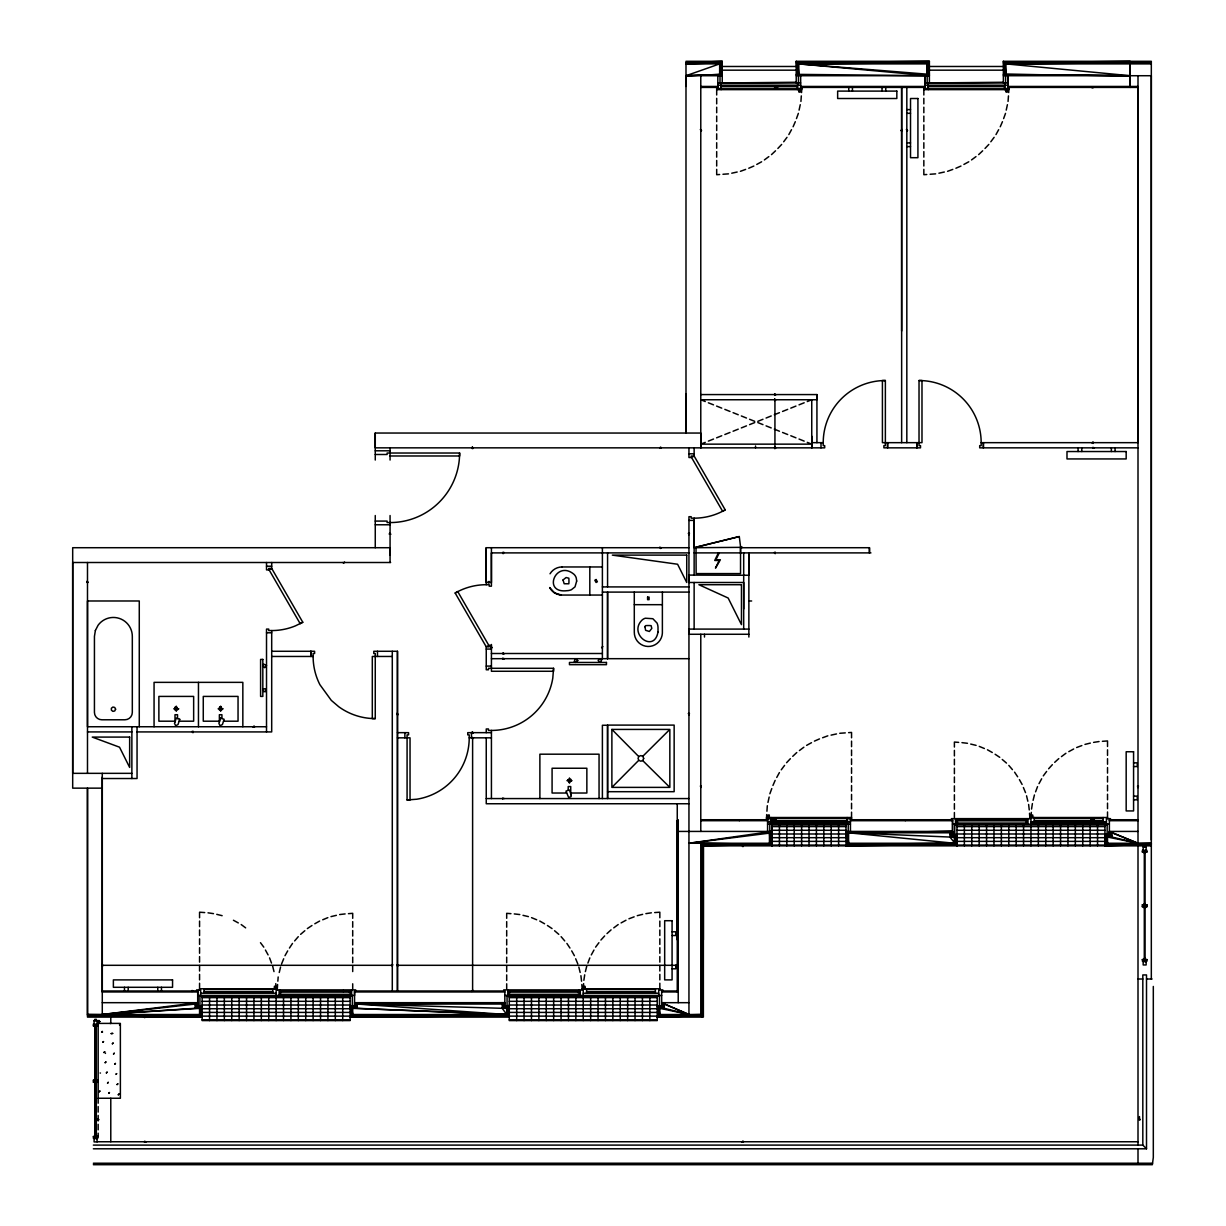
<?xml version="1.0" encoding="UTF-8"?>
<svg xmlns="http://www.w3.org/2000/svg" width="1226" height="1226" viewBox="0 0 1226 1226"><rect width="100%" height="100%" fill="white"/><g stroke="black" fill="none" stroke-linecap="round" stroke-linejoin="round"><path stroke-width="1.5" d="M195.133 1004.048L197.723 1004.048L197.723 1002.684L195.133 1004.048L195.133 1008.308L200.681 1007.19L199.562 1008.308L102.279 1014.515L195.133 1004.048L196.237 1007.19L200.681 1007.19L200.681 1015.634L87.49 1015.634L202.152 1017.105L200.681 1015.634L87.49 1014.515L87.49 788.149L87.49 1017.105L202.152 1017.105L200.681 1007.19L202.152 1005.718L197.723 1005.718L195.133 1008.308L102.279 1014.515L102.279 773.345M102.279 991.696L102.279 777.054M202.152 1005.718L196.237 1007.19L196.237 1004.048L197.723 1005.718L197.723 990.991L102.279 990.991M357.149 1008.308L356.03 1004.048L356.03 1007.19L352.705 1008.308L357.149 1008.308L354.559 1005.718L350.115 1005.718L352.705 1008.308L352.705 1014.515L350.115 1017.105L509.28 1017.105L506.69 1014.515L357.149 1008.308L357.149 1004.048L502.246 1008.308L504.836 1005.718L504.836 990.991L354.559 990.991L354.559 995.435L197.723 995.435M700.782 75.721L700.782 447.842L700.782 433.054L375.263 433.039L375.263 447.842L824.7 447.842L824.7 445.62L823.228 445.62L823.228 442.663A62.128 62.128 0 0 1 885.371 380.535L882.413 380.52L882.413 442.663L921.983 442.663L921.983 380.52L919.025 380.52L919.025 445.62L920.511 445.62L920.511 447.842L883.885 447.842L883.885 445.62L885.371 445.62L885.371 380.52M390.067 555.117L390.067 547.715L72.686 547.715L72.686 788.149L102.279 788.149M397.469 651.282L397.469 990.991L397.469 651.282L373.792 651.282L373.792 653.504L375.263 653.504L375.263 718.605L372.306 718.605L372.306 656.462L392.289 656.462M688.951 547.715L486.247 547.715L486.247 582.488L491.427 582.488L491.411 553.202M677.258 939.836L677.258 820.7L678.223 819.734L678.223 1002.684M685.993 393.684L685.993 433.039L685.993 61.3L722.237 61.3L722.237 82.326M685.993 86.448L685.993 75.721L719.647 63.89L722.237 61.3L685.993 62.787L685.993 63.89L719.647 63.89L720.765 74.357L720.765 62.787L685.993 62.787M748.871 575.27L688.951 575.086L688.951 582.488L743.692 582.488L743.692 608.985M703.372 939.836L703.372 845.848L703.372 1017.105L657.243 1017.105L659.833 1014.515L659.833 1008.308L657.243 1005.718L661.672 1005.718L664.262 1008.308L688.951 1014.515L688.951 516.698L691.173 516.698L691.173 518.169L694.131 518.169A62.174 62.174 0 0 0 725.194 509.847L694.131 456.026L694.131 447.842M740.535 552.895L740.535 547.715L869.464 547.715L869.464 552.895L869.464 547.715M748.871 575.086L748.871 552.895L748.871 637.045M807.275 401.546L811.75 399.753L811.75 447.842L811.75 436.195M700.782 394.573L816.93 394.573L816.93 399.753L700.782 399.753L705.272 401.546M901.646 331.035L901.646 87.414L901.646 442.663M929.385 82.326L929.385 75.721L924.94 75.721L924.94 86.448L800.655 86.448M850.446 819.734L952.541 819.734L952.541 834.462L949.951 837.052L848.591 832.791L848.591 843.258L846.001 845.848L846.001 822.171L772.028 822.171L772.028 845.848L769.438 843.258L769.438 832.791L772.028 831.427L678.223 831.427M956.985 824.899L956.97 845.848L949.951 837.052L949.951 832.791L952.541 831.427L952.541 834.462L956.985 834.462L956.97 845.848L955.498 835.933L956.97 834.462L951.054 835.933L949.951 832.791M1138.004 75.721L1138.004 843.258L1111.967 837.052L1109.377 834.462L1104.932 834.462L1104.932 845.848L1151.321 844.377L1151.321 843.258L1107.522 843.258L1104.932 845.848L1104.932 824.899M1151.321 844.377L1106.419 844.377L1106.419 835.933L1109.377 834.462L1109.377 831.427L1138.004 831.427M1109.377 819.734L1109.377 820.7L1138.004 820.7L1138.004 819.734L1109.377 819.734L1109.377 834.462L1104.932 834.462L1106.419 844.377L1151.321 843.258M1130.111 86.448L1130.111 62.787L1005.948 63.89L1003.358 61.3L1003.358 82.97M1151.321 839.933L1151.321 61.3L1003.358 61.3L1004.845 74.357L1004.845 62.787L1130.111 61.3L1130.111 87.414L1007.803 87.414M583.254 988.769L583.622 983.635M766.48 819.734L766.694 814.57M766.924 811.244L767.323 805.712M1008.063 101.436L1008.462 95.904M1008.707 92.578L1008.906 87.414M1030.959 817.512L1031.327 812.378M583.867 980.31L584.695 974.839M801.559 92.578L801.773 87.414M800.93 101.436L801.314 95.904M1031.556 809.053L1032.399 803.582M277.245 989.888L277.582 984.509M277.842 981.198L278.179 976.969M491.427 645.366L489.205 645.366L489.205 646.838L486.247 646.838L488.806 645.366L457.727 591.545L455.168 593.032L486.247 646.838L486.247 669.779L488.454 669.779L488.454 668.293L553.57 668.293L552.803 678.024A62.128 62.128 0 0 1 491.427 730.435L488.454 730.435L488.454 728.964L486.247 728.964L486.247 732.658M739.37 820.7L739.477 819.734M769.867 793.774L771.782 788.579M798.371 113.374L796.471 118.585M585.4 971.59L586.733 966.211M799.076 110.125L800.256 104.7M767.982 802.448L769.162 797.038M1006.224 110.125L1007.404 104.7M1033.104 800.333L1034.438 794.954M1005.519 113.374L1003.619 118.585M279.252 972.463L280.555 967.069M488.346 581.461L488.837 582.963L489.312 581.461M795.306 121.696L793.099 126.768M587.898 963.084L589.829 957.889M1002.454 121.696L1000.247 126.768M772.947 785.452L775.154 780.38M1035.587 791.827L1037.533 786.632M281.582 963.912L283.696 958.778M284.984 955.713L287.696 950.886M718.405 552.895L714.712 560.481L719.218 560.481L715.478 568.128L720.398 559.746L715.892 559.746L719.233 552.895M1039.004 783.644L1041.656 778.786M788.839 134.569L791.506 129.695M995.987 134.569L998.654 129.695M591.3 954.916L593.966 950.043M776.748 777.453L779.399 772.579M289.443 948.05L292.493 943.438M1093.04 443.46L1093.04 441.866L1092.105 443.153M146.017 1017.105L144.499 1017.595L144.499 1016.615M503.104 552.098L503.104 553.677L504.039 552.405M988.815 144.438L985.014 148.453M600.909 940.035L604.648 935.944M783.675 141.772L787 137.327M990.807 141.772L994.133 137.327M595.591 947.146L598.916 942.702M781.253 769.821L784.579 765.376M786.571 762.71L790.372 758.695M1043.295 775.874L1046.621 771.445M1048.613 768.779L1052.352 764.687M781.667 144.438L777.866 148.453M100.455 1073.057L100.134 1072.995M294.654 940.909L298.27 936.679M98.187 1081.439L98.187 1081.654M613.199 786.05L638.761 760.289M775.522 150.813L771.491 154.614M982.67 150.813L978.639 154.614M606.993 933.599L611.084 929.86M792.732 756.335L796.762 752.534M1054.697 762.327L1058.789 758.603M509.28 1017.105L507.794 1007.19L503.365 1007.19L503.365 1004.048L504.836 1005.718L509.28 1005.718L506.69 1008.308L506.69 1014.515L351.601 1015.634L350.115 1005.718M642.761 756.319L668.507 730.742M300.615 934.335L304.83 930.733M307.358 928.572L311.971 925.507M105.313 1053.41L105.528 1053.134M799.429 750.542L803.858 747.216M1061.455 756.611L1065.9 753.285M764.38 159.932L768.825 156.606M971.528 159.932L975.973 156.606M613.751 927.867L618.195 924.542M700.782 131.059L701.578 130.477L700.291 129.542M906.826 131.059L907.608 130.477L906.336 129.542M700.782 787.644L701.272 786.142L700.291 786.142M314.806 923.776L319.634 921.048M266.517 562.504L266.517 569.906L268.739 569.906L268.739 568.435L271.697 568.435L302.776 622.241L300.201 623.727L269.138 569.906L271.697 568.435L271.697 562.504M725.194 509.847L722.635 511.319L691.556 457.513L694.131 456.026L691.173 456.026L691.173 457.513L688.951 457.513L688.951 447.842M756.749 164.437L761.622 161.786M753.837 166.046L748.749 168.238M963.897 164.437L968.77 161.786M960.969 166.046L955.897 168.238M806.616 745.362L811.489 742.711M814.416 741.117L819.489 738.91M621.092 922.917L625.965 920.251M1068.796 751.645L1073.654 748.994M502.246 1004.048L504.836 1002.684L504.836 1004.048L354.559 1004.048L356.03 1007.19L351.601 1007.19L351.601 1015.634L507.794 1015.634L507.794 1007.19L502.246 1008.308L502.246 1004.048L503.365 1007.19L509.28 1005.718M302.776 622.241L295.481 625.842A62.097 62.097 0 0 1 271.697 630.562L268.739 630.578L268.739 629.091L266.517 629.091L266.517 731.922M322.714 919.776L327.832 917.646M705.272 442.356L700.782 444.149L811.75 444.149L807.275 442.356M708.352 441.115L713.517 439.046M716.597 437.82L721.746 435.751M724.842 434.525L729.991 432.456M733.087 431.23L738.236 429.161M741.332 427.92L746.481 425.866M749.576 424.625L754.726 422.572M757.821 421.33L762.97 419.277M766.066 418.035L771.215 415.966M774.296 414.74L779.46 412.672M782.54 411.446L787.69 409.377M790.785 408.135L795.935 406.082M799.03 404.841L804.179 402.787M745.638 169.403L740.427 171.318M952.786 169.403L947.575 171.318M822.615 737.745L827.811 735.83M1076.643 747.523L1081.838 745.577M628.938 918.78L634.149 916.849M1084.964 744.412L1090.343 743.094M637.259 915.684L642.639 914.351M1107.522 837.052L1138.004 843.258L1109.377 831.427L1111.967 832.791L1111.967 837.052L1107.522 837.052L1107.522 843.258L1106.419 835.933L1107.522 837.052L1110.863 835.933L1110.863 832.791L1109.377 832.791L1110.863 835.933L1106.419 835.933L1104.932 834.462M659.833 1008.308L663.159 1007.19L663.159 1004.048L664.262 1008.308L659.833 1008.308L688.951 1014.515L661.672 1002.684L688.951 1002.684M694.299 547.715L742.374 547.348L740.535 547.715L740.535 573.599L696.138 573.599L696.016 547.194L739.293 536.559L694.131 547.715L694.131 518.169M330.989 916.619L336.384 915.332M339.633 914.55L345.119 913.922M1093.592 742.389L1099.063 741.546M731.753 173.203L737.178 172.023M938.901 173.203L944.327 172.023M831.075 735.125L836.5 733.945M645.887 913.646L651.358 912.818M769.438 843.258L688.951 843.258L772.028 831.427M688.951 843.258L772.028 832.791M102.279 1014.515L197.723 1002.684L102.279 1002.684M397.469 732.658L408.565 732.658L408.565 734.88L407.078 734.88L407.078 799.98L416.809 799.214A62.112 62.112 0 0 0 469.221 737.837L469.221 734.88L467.75 734.88L467.75 732.658L491.427 732.658M348.445 913.661L352.705 913.324L352.705 918.305M722.957 174.261L728.489 173.862M719.631 174.506L716.689 174.705L716.689 169.341M930.105 174.261L935.637 173.862M926.779 174.506L923.837 174.705L923.837 169.341M839.749 733.286L845.281 732.887M848.607 732.642L851.549 732.443L851.549 737.807M1102.389 741.316L1107.522 740.948L1107.522 746.496M654.684 912.573L659.833 912.205L659.833 917.753M717.808 88.517L717.808 75.721L722.237 75.721L685.993 75.721L722.237 74.357L720.765 62.787L685.993 63.89M685.993 75.721L722.237 74.357M657.243 1017.105L701.9 1015.634L658.714 1015.634L657.243 1005.718M772.028 824.178L772.028 845.848L770.541 832.791L770.541 844.377L701.9 845.848L1151.321 845.848M952.541 831.427L846.001 832.791L846.001 831.427L952.541 831.427L848.591 832.791L954.395 843.258L954.395 837.052L955.498 835.933L951.054 835.933L951.054 832.791L952.541 834.462L952.541 819.734M846.001 845.848L955.498 844.377L955.498 835.933L949.951 837.052L954.395 837.052L955.498 844.377L847.488 844.377L846.001 832.791L952.541 832.791M354.559 1004.048L504.836 1002.684L354.559 1002.684M350.115 1017.105L507.794 1015.634L506.69 1008.308L502.246 1008.308L506.69 1014.515L352.705 1014.515L351.601 1007.19L354.559 1005.718L354.559 990.991M1151.321 62.787L1004.845 62.787L1005.948 74.357L1130.111 75.721L1005.948 63.89L1005.948 74.357L1003.358 74.357L1130.111 75.721M1005.948 63.89L1151.321 63.89M722.237 66.48L796.226 66.48M929.385 66.48L1003.358 66.48M722.237 70.173L796.226 70.173M929.385 70.173L1003.358 70.173M796.226 75.721L929.385 75.721L926.795 74.357L926.795 63.89L929.385 61.3L797.697 62.787L797.697 74.357L796.226 61.3L798.816 63.89L798.816 74.357L796.226 74.357L929.385 75.721L929.385 61.3L796.21 61.3L796.226 82.97M1003.358 75.721L1151.321 75.721L1151.321 979.007M796.226 82.249L722.237 82.97M1003.358 82.249L929.385 82.97M717.808 82.97L800.655 82.97M924.94 82.97L1007.803 82.97M717.808 85.192L800.655 85.192M924.94 85.192L1007.803 85.192M700.782 86.448L717.808 86.448M721.133 86.678L797.329 86.678M928.281 86.678L1004.477 86.678M1138.004 86.448L1007.803 86.448L1007.803 75.721L1007.803 88.517M700.782 87.414L717.808 87.414M774.939 87.414L777.713 87.414M800.655 87.414L924.94 87.414M1130.111 87.414L1138.004 87.414L1138.004 442.663L981.168 442.663A62.128 62.128 0 0 0 919.025 380.535M716.689 88.517L720.765 88.517L720.765 82.97M801.773 88.517L797.697 88.517L797.697 82.97M923.837 88.517L927.898 88.517L927.898 82.97M1008.906 88.517L1004.845 88.517L1004.845 82.97M721.133 88.9L797.329 88.9M928.281 88.9L1004.477 88.9M716.689 89.636L801.773 89.636M923.837 89.636L1008.906 89.636M798.954 91.153L800.134 91.153M1006.102 91.153L1007.282 91.153M906.826 109.604L910.52 109.604M906.826 113.313L910.52 113.313M902.137 129.542L900.849 130.477L901.646 131.059M906.826 142.906L910.52 142.906M906.826 146.599L910.52 146.599M811.75 442.663L823.228 442.663M1138.004 447.842L979.697 447.842L979.697 445.62L981.168 445.62L981.168 442.663M375.263 450.8L390.067 450.8M390.067 455.98L459.612 455.98L459.612 453.022L387.109 453.022L387.109 454.494L375.263 454.494M688.951 453.804L694.131 453.804M688.951 520.391L694.131 520.391L694.131 575.086M375.263 521.081L387.109 521.081L387.109 522.567L390.067 522.567A69.53 69.53 0 0 0 459.612 453.022M375.263 524.774L390.067 524.774M491.427 552.895L688.951 552.895M694.131 552.895L870.935 552.895M390.619 562.504L72.686 562.504L72.686 773.345L131.872 773.345M266.517 566.213L271.697 566.213M562.075 566.964L602.395 566.964M455.168 593.032A62.143 62.143 0 0 1 486.247 584.71L489.205 584.695L489.205 586.181L491.427 586.181L491.427 547.715M602.395 586.917L688.951 586.917M602.395 592.097L688.951 592.097M560.405 595.054L602.395 595.054M748.871 600.985L751.645 600.985M634.286 604.679L662.377 604.679M748.871 629.091L688.951 629.091L688.951 634.271L748.871 634.271M266.517 632.785L271.697 632.785M602.885 646.592L601.598 647.527L602.395 648.11M486.247 649.06L491.427 649.06M271.697 651.282L314.607 651.282L314.607 653.504L313.12 653.504L313.12 656.462A62.204 62.204 0 0 0 319.894 684.675L331.326 700.398L338.744 706.728A62.082 62.082 0 0 0 375.263 718.605M491.427 653.504L602.395 653.504M271.697 656.462L313.12 656.462M491.427 658.684L688.951 658.684M486.247 666.086L491.427 666.086M173.724 708.797L175.579 708.797M176.942 708.797L178.797 708.797M218.121 708.797L219.975 708.797M221.339 708.797L223.178 708.797M174.996 721.195L158.874 721.195L158.874 696.414L193.647 696.414L193.647 721.195L179.134 721.195M219.377 721.195L203.271 721.195L203.271 696.414L238.043 696.414L238.043 721.195L223.53 721.195M266.517 726.742L87.49 726.742L87.49 600.985L139.274 600.985L139.274 726.742M87.49 731.922L131.872 731.922M137.051 731.922L271.697 731.922L271.697 630.578M397.469 737.837L410.036 737.837L410.036 799.98L407.078 799.98M469.221 737.837L491.427 737.837M1133.575 762.848L1137.268 762.848L1137.268 766.541L1133.575 766.541M102.279 778.525L137.051 778.525L137.051 726.742M566.933 780.64L568.787 780.64M570.151 780.64L572.006 780.64M1138.494 786.142L1137.513 786.142L1138.004 787.644M607.56 791.69L674.147 791.69L674.147 725.102L607.56 725.102L607.575 798.57L607.575 725.256L602.395 725.256L602.395 798.57M566.596 793.023L552.083 793.023L552.083 768.242L586.856 768.242L586.856 793.023L570.734 793.023M1133.575 796.134L1137.268 796.134L1137.268 799.827L1133.575 799.827M486.247 798.57L688.951 798.57M688.951 803.75L486.247 803.75L486.247 737.837M768.104 815.995L769.284 815.995M1031.48 815.995L1032.66 815.995M766.48 817.512L851.549 817.512M1029.518 813.252L1029.84 817.512L1107.522 817.512M770.909 818.248L847.12 818.248M1034.284 818.248L1103.093 818.248M766.48 818.631L770.541 818.631L770.541 824.178M851.549 818.631L847.488 818.631L847.488 824.178M772.165 819.734L774.939 819.734M955.498 819.734L1028.001 819.734L1028.001 824.178M1090.742 819.734L1093.515 819.734M770.909 820.47L847.12 820.47M1034.284 820.47L1103.093 820.47M850.446 820.7L952.541 820.7M767.583 821.956L850.446 821.956M1030.959 821.956L1106.419 821.956M1030.959 822.171L1104.932 822.171L1104.932 824.178M772.028 822.891L846.001 822.891M1030.959 822.891L1104.932 822.891M767.583 824.178L850.446 824.178M952.541 824.178L1109.377 824.178M772.028 824.899L846.001 824.899M954.763 824.899L1107.155 824.899M772.028 826.585L846.001 826.585M956.985 826.585L1104.932 826.585M772.028 830.278L846.001 830.278M956.985 830.278L1104.932 830.278M1109.377 832.791L1111.967 832.791L1138.004 843.258M772.028 833.987L846.001 833.987M956.985 833.987L1104.932 833.987M772.028 837.68L846.001 837.68M956.985 837.68L1104.932 837.68M772.028 841.373L846.001 841.373M956.985 841.373L1104.932 841.373M700.782 844.377L770.541 844.377L769.438 832.791M772.028 845.082L846.001 845.082M956.985 845.082L1104.932 845.082M1143.184 846.951L1146.141 846.951M1144.302 853.25L1143.919 852.131C1137.268 851.748 1152.072 851.748 1145.406 852.131L1145.038 853.25M1144.302 903.547L1143.919 904.665C1137.268 905.049 1152.072 905.049 1145.406 904.665L1145.038 903.547M1144.302 907.991L1143.919 906.872C1137.268 906.489 1152.072 906.489 1145.406 906.872L1145.038 907.991M672.078 931.806L675.787 931.806L675.787 935.515L672.078 935.515M1144.302 958.303L1143.919 959.406C1137.268 959.805 1152.072 959.789 1145.406 959.406L1145.038 958.303M1143.184 961.628L1146.141 961.628M677.748 964.632L676.767 964.632L677.258 966.134M102.279 965.306L392.289 965.306M397.469 965.306L677.258 965.306M672.078 968.801L675.787 968.801L675.787 965.107M1138.004 979.007L1142.816 979.007M1146.509 979.007L1152.072 979.007M274.44 987.267L275.62 987.267M583.775 987.267L584.955 987.267M199.562 988.769L277.245 988.769M581.814 984.509L582.151 988.769L659.833 988.769M204.006 989.52L272.8 989.52M586.58 989.52L655.389 989.52M351.601 990.991L279.099 990.991L279.099 995.435M507.794 990.991L580.296 990.991L580.296 995.435M677.258 990.991L661.672 990.991L661.672 1005.718L658.714 1007.19L658.714 1015.634L700.782 1014.515L659.833 1014.515L658.714 1007.19L663.159 1007.19L661.672 1004.048L664.262 1004.048L688.951 1014.515M204.006 991.742L272.8 991.742M586.58 991.742L655.389 991.742M102.279 991.957L197.723 991.957M354.559 991.957L504.836 991.957M661.672 991.957L678.223 991.957L678.223 820.7L677.258 820.7M200.681 993.213L276.141 993.213M583.254 993.213L658.714 993.213M504.836 995.435L661.672 995.435M199.93 996.156L352.337 996.156M507.058 996.156L659.45 996.156M202.152 997.627L350.115 997.627M509.28 997.627L657.243 997.627M202.152 1001.32L350.115 1001.32M509.28 1001.32L657.243 1001.32M202.152 1005.029L350.115 1005.029M509.28 1005.029L657.243 1005.029M195.133 1008.308L199.562 1008.308L200.681 1015.634L199.562 1014.515L199.562 1008.308M202.152 1008.722L350.115 1008.722M509.28 1008.722L657.243 1008.722M202.152 1012.415L350.115 1012.415M509.28 1012.415L657.243 1012.415M87.49 1014.515L199.562 1014.515M202.152 1016.124L350.115 1016.124M509.28 1016.124L657.243 1016.124M202.152 1019.817L350.115 1019.817M509.28 1019.817L657.243 1019.817M94.096 1020.814L97.069 1020.814M97.712 1021.549L100.118 1021.549M98.172 1025.61L93.36 1025.61L93.36 1024.139L97.804 1024.139L97.804 1025.61M93.36 1025.993L94.846 1025.993L94.846 1080.06L93.36 1080.06M98.172 1025.993L96.318 1025.993L96.318 1080.06L98.172 1080.06M98.172 1080.443L93.36 1080.443L93.36 1081.914L98.172 1081.914M93.36 1082.282L94.846 1082.282L94.846 1136.364L93.36 1136.364M98.172 1082.282L96.318 1082.282L96.318 1136.364L98.172 1136.364M98.187 1098.251L120.378 1098.251L120.363 1023.403L98.172 1023.403L98.172 1103.216M94.096 1138.586L97.069 1138.586M97.069 1141.758L1138.004 1141.758M93.36 1145.099L1142.816 1145.099L1146.509 1148.793L93.36 1148.793M93.36 1163.229L1152.563 1163.229M93.36 1164.7L1152.363 1164.7L1153.314 1157.436L1153.314 986.44M929.093 75.721L798.816 63.89L927.898 62.787L929.385 74.357L798.816 63.89L926.795 63.89L927.898 74.357L927.898 62.787L797.697 62.787L798.816 74.357M770.541 844.377L700.782 843.258L700.782 1015.634M352.705 1008.308L506.69 1014.515L357.149 1004.048M204.711 912.573L199.562 912.205L199.562 917.753M208.022 912.818L213.508 913.646M961.966 742.649L967.467 743.293M958.655 742.389L954.395 742.052L954.395 747.048M510.951 913.661L506.69 913.324L506.69 918.305M514.276 913.922L519.763 914.55M110.033 1023.403L110.784 1023.511L110.784 1017.105M102.417 1032.231L101.62 1032.108L102.325 1031.372L102.417 1032.231M216.757 914.351L222.136 915.684M970.701 744.075L976.095 745.362M523.012 915.332L528.406 916.619M708.352 402.787L713.517 404.841M716.597 406.082L721.746 408.135M741.332 415.966L746.481 418.035M757.821 422.572L762.97 424.625M774.296 429.161L779.46 431.23M782.54 432.456L787.69 434.525M790.785 435.751L795.935 437.82M724.842 409.377L729.991 411.446M733.087 412.672L738.236 414.74M749.576 419.277L754.726 421.33M766.066 425.866L771.215 427.92M799.03 439.046L804.179 441.115M979.252 746.389L984.386 748.519M987.451 749.791L992.278 752.503M531.548 917.646L536.682 919.776M539.762 921.048L544.574 923.776M661.672 1002.684L664.262 1004.048L664.262 1008.308M233.43 920.251L238.304 922.917M995.114 754.251L999.726 757.316M547.424 925.507L552.037 928.572M241.2 924.542L245.644 927.867M1002.255 759.476L1006.485 763.078M554.566 930.733L558.78 934.335M642.685 760.549L668.507 786.05M613.199 730.742L638.731 756.549M1014.592 772.181L1017.657 776.778M1008.829 765.422L1012.431 769.637M561.125 936.679L564.726 940.909M566.887 943.438L569.952 948.05M260.479 942.702L263.805 947.146M775.184 552.098L775.184 553.677L774.265 552.405M742.941 845.051L742.941 846.645L742.006 845.358M503.104 654.301L503.104 652.707L504.039 653.994M343.065 562.504L343.632 563.301L344.567 562.014M473.451 990.991L472.868 990.21L471.933 991.482M192.972 731.125L192.972 732.719L192.038 731.432M504.192 798.57L502.691 798.08L502.691 799.061M193.539 990.991L192.038 990.501L192.038 991.482M549.677 587.622L554.535 592.878L561.355 595.054A14.053 14.053 0 0 1 549.646 587.591M1019.404 779.629L1022.116 784.441M571.699 950.886L574.412 955.713M265.429 950.043L268.096 954.916M1023.388 787.521L1025.518 792.64M575.684 958.778L577.814 963.912M269.567 957.889L271.498 963.084M272.662 966.211L273.996 971.59M905.003 819.734L905.278 820.7M1110.863 832.791L1111.967 837.052M1028.614 804.44L1029.258 809.942M1026.545 795.797L1027.832 801.206M580.909 975.697L581.553 981.198M578.841 967.069L580.143 972.463M739.293 536.559L740.627 547.348M275.773 983.635L276.141 988.769M1130.111 62.787L1130.111 63.89M1146.892 851.763L1146.892 850.292L1142.448 850.292L1142.448 851.763M1146.892 905.033L1146.892 906.52M1146.892 959.774L1146.892 961.261L1142.448 961.261L1142.448 959.774M1146.509 1148.793L1146.509 974.946L1142.816 974.946L1142.816 1145.099M1146.141 850.292L1146.141 846.584L1143.184 846.584L1143.184 850.292M1146.141 961.261L1146.141 964.954L1143.184 964.954L1143.184 961.261M1145.038 851.763L1145.038 959.774M1144.302 851.763L1144.302 959.774M1142.448 905.033L1142.448 906.52M1139.49 1116.58L1139.49 1119.353M1138.004 845.848L1138.004 1145.099M1138.004 1148.793L1138.004 1163.229M1115.078 447.842L1115.078 451.536M1111.369 447.842L1111.369 451.536M1110.48 819.734L1110.48 818.631L1106.419 818.631L1106.419 824.178M1107.522 749.822L1107.522 755.369M1107.522 758.695L1107.522 764.258M1107.522 767.583L1107.522 773.131M1107.522 776.456L1107.522 782.004M1107.522 785.33L1107.522 790.877M1107.522 794.218L1107.522 799.766M1107.522 803.091L1107.522 808.639M1107.522 811.964L1107.522 818.631M1107.155 824.178L1107.155 834.462M1103.093 817.512L1103.093 821.956M1097.546 822.171L1097.546 824.178M1097.546 824.899L1097.546 845.848M1090.144 822.171L1090.144 824.178M1090.144 824.899L1090.144 845.848M1082.742 822.171L1082.742 824.178M1082.742 824.899L1082.742 845.848M1081.792 447.842L1081.792 451.536M1078.083 447.842L1078.083 451.536M1075.34 822.171L1075.34 824.178M1075.34 824.899L1075.34 845.848M1067.953 822.171L1067.953 824.178M1067.953 824.899L1067.953 845.848M1060.551 822.171L1060.551 824.178M1060.551 824.899L1060.551 845.848M1053.149 822.171L1053.149 824.178M1053.149 824.899L1053.149 845.848M1045.747 822.171L1045.747 824.178M1045.747 824.899L1045.747 845.848M1038.361 822.171L1038.361 824.178M1038.361 824.899L1038.361 845.848M1034.284 817.512L1034.284 821.956M1032.951 817.512L1031.189 817.512M1032.583 817.512L1032.66 814.999L1031.48 814.999L1031.556 817.512M1030.959 824.178L1030.959 818.631L951.422 818.631L951.422 819.734M1030.959 824.899L1030.959 845.848M1029.84 817.512L1029.84 818.631M1026.898 818.631L1026.898 819.734M1025.779 819.734L1025.779 820.838M1025.779 823.06L1025.779 824.178M1023.557 824.899L1023.557 845.848M1016.17 824.899L1016.17 845.848M1008.768 824.899L1008.768 845.848M1007.588 89.636L1005.81 89.636M1007.205 89.636L1007.282 92.149L1006.102 92.149L1006.178 89.636M1005.581 75.721L1005.581 82.97M1004.477 85.192L1004.477 89.636M1001.366 824.899L1001.366 845.848M993.964 824.899L993.964 845.848M986.562 824.899L986.562 845.848M979.176 824.899L979.176 845.848M971.774 824.899L971.774 845.848M964.372 824.899L964.372 845.848M957.721 819.734L957.721 820.838M957.721 823.06L957.721 824.178M955.498 818.631L955.498 824.178M954.763 824.178L954.763 834.462M954.395 750.373L954.395 755.921M954.395 759.262L954.395 764.809M954.395 768.135L954.395 773.683M954.395 777.008L954.395 782.556M954.395 785.881L954.395 791.444M954.395 794.77L954.395 800.317M954.395 803.643L954.395 809.191M954.395 812.516L954.395 817.512M928.281 85.192L928.281 89.636M927.163 75.721L927.163 82.97M924.94 75.721L924.94 88.517M923.837 87.414L923.837 95M923.837 98.325L923.837 103.873M923.837 107.198L923.837 112.746M923.837 116.087L923.837 121.635M923.837 124.96L923.837 130.508M923.837 133.833L923.837 139.381M923.837 142.722L923.837 148.269M923.837 151.595L923.837 157.143M923.837 160.468L923.837 166.016M906.826 87.414L906.826 442.663M885.739 87.414L885.739 91.107M882.03 87.414L882.03 91.107M852.438 87.414L852.438 91.107M851.549 741.132L851.549 746.68M851.549 750.005L851.549 755.553M851.549 758.894L851.549 764.442M851.549 767.767L851.549 773.315M851.549 776.64L851.549 782.188M851.549 785.514L851.549 791.061M851.549 794.402L851.549 799.95M851.549 803.275L851.549 808.823M851.549 812.148L851.549 819.734M850.446 818.631L850.446 831.427M848.744 87.414L848.744 91.107M848.223 824.178L848.223 831.427M847.12 817.512L847.12 821.956M838.615 822.171L838.615 824.178M838.615 824.899L838.615 845.848M831.213 822.171L831.213 824.178M831.213 824.899L831.213 845.848M823.811 822.171L823.811 824.178M823.811 824.899L823.811 845.848M821.006 442.663L821.006 447.842M816.93 394.573L816.93 442.663M816.409 822.171L816.409 824.178M816.409 824.899L816.409 845.848M809.022 822.171L809.022 824.178M809.022 824.899L809.022 845.848M801.62 822.171L801.62 824.178M801.62 824.899L801.62 845.848M800.655 75.721L800.655 88.517M800.44 89.636L798.662 89.636M800.072 89.636L800.134 92.149L798.954 92.149L799.03 89.636M798.433 75.721L798.433 82.97M797.329 85.192L797.329 89.636M794.218 822.171L794.218 824.178M794.218 824.899L794.218 845.848M786.816 822.171L786.816 824.178M786.816 824.899L786.816 845.848M779.43 822.171L779.43 824.178M779.43 824.899L779.43 845.848M774.939 399.753L774.939 447.842M770.909 817.512L770.909 821.956M769.805 824.178L769.805 831.427M769.591 817.512L767.813 817.512M769.284 816.93L769.284 814.999L768.104 814.999L768.181 817.512M767.583 818.631L767.583 831.427M755.538 445.988L755.538 447.842M743.692 552.895L743.692 629.091M721.133 85.192L721.133 89.636M720.014 75.721L720.014 82.97M719.647 63.89L719.647 74.357M716.689 87.414L716.689 95M716.689 98.325L716.689 103.873M716.689 107.198L716.689 112.746M716.689 116.087L716.689 121.635M716.689 124.96L716.689 130.508M716.689 133.833L716.689 139.381M716.689 142.722L716.689 148.269M716.689 151.595L716.689 157.143M716.689 160.468L716.689 166.016M704.49 634.271L704.49 637.045M701.9 844.377L701.9 1017.105M700.782 634.271L700.782 831.427M694.131 582.488L694.131 629.091M677.258 803.75L677.258 991.957M662.791 990.991L662.791 989.888L658.714 989.888L658.714 995.435M662.377 592.097L662.377 633.137A14.053 14.053 0 0 1 647.926 646.47A14.053 14.053 0 0 1 634.302 632.294L634.286 592.097M659.833 921.078L659.833 926.626M659.833 929.967L659.833 935.515M659.833 938.84L659.833 944.388M659.833 947.713L659.833 953.261M659.833 956.602L659.833 962.134M659.833 965.475L659.833 971.023M659.833 974.348L659.833 979.896M659.833 983.237L659.833 989.888M659.45 995.435L659.45 1005.718M655.389 988.769L655.389 993.213M649.841 996.922L649.841 1020.584M642.439 996.922L642.439 1020.584M635.037 996.922L635.037 1020.584M627.651 996.922L627.651 1020.584M620.249 996.922L620.249 1020.584M612.847 996.922L612.847 1020.584M607.575 552.895L607.575 586.917M605.46 996.922L605.46 1020.584M602.395 547.715L602.395 658.684M599.054 798.57L599.054 754.189L539.884 754.189L539.884 798.57M598.058 996.922L598.058 1020.584M590.656 996.922L590.656 1020.584M589.813 566.964L589.813 595.054M586.58 988.769L586.58 993.213M585.262 988.769L583.484 988.769M584.879 988.769L584.955 986.256L583.775 986.256L583.775 988.187M583.254 995.435L583.254 989.888L503.733 989.888L503.733 990.991M583.254 996.922L583.254 1020.584M582.151 988.769L582.151 989.888M579.193 989.888L579.193 990.991M578.074 990.991L578.074 992.11M578.074 994.332L578.074 995.435M575.852 996.922L575.852 1020.584M570.734 793.758L570.734 786.556L568.205 786.556L568.205 790.372M569.462 777.974L569.462 779.828M569.462 781.299L569.462 783.153M568.466 996.922L568.466 1020.584M561.064 996.922L561.064 1020.584M553.662 996.922L553.662 1020.584M553.57 668.293L553.57 671.266L491.427 671.266L491.427 644.493M546.26 996.922L546.26 1020.584M538.873 996.922L538.873 1020.584M531.471 996.922L531.471 1020.584M524.069 996.922L524.069 1020.584M516.682 996.922L516.682 1020.584M510.016 990.991L510.016 992.11M510.016 994.332L510.016 995.435M507.794 989.888L507.794 995.435M507.058 995.435L507.058 1005.718M506.69 921.645L506.69 927.193M506.69 930.519L506.69 936.066M506.69 939.392L506.69 944.94M506.69 948.265L506.69 953.828M506.69 957.154L506.69 962.701M506.69 966.027L506.69 971.574M506.69 974.9L506.69 980.448M506.69 983.788L506.69 988.769M491.427 730.435L491.427 798.57M486.247 547.715L486.247 584.695M472.608 737.837L472.608 990.991M471.443 732.658L471.443 737.837M404.871 732.658L404.871 737.837M392.289 651.282L392.289 990.991M390.067 447.842L390.067 460.041M390.067 515.533L390.067 562.504M377.485 651.282L377.485 656.462M375.263 433.039L375.263 460.041M375.263 515.533L375.263 547.715M355.663 990.991L355.663 989.888L276.141 989.888L276.141 995.435M352.705 921.645L352.705 927.193M352.705 930.519L352.705 936.066M352.705 939.392L352.705 944.94M352.705 948.265L352.705 953.828M352.705 957.154L352.705 962.701M352.705 966.027L352.705 971.574M352.705 983.788L352.705 988.769M352.337 995.435L352.337 1005.718M351.601 989.888L351.601 995.435M349.379 990.991L349.379 992.11M349.379 994.332L349.379 995.435M342.713 996.922L342.713 1020.584M335.311 996.922L335.311 1020.584M327.924 996.922L327.924 1020.584M320.522 996.922L320.522 1020.584M313.12 996.922L313.12 1020.584M305.734 996.922L305.734 1020.584M298.332 996.922L298.332 1020.584M290.93 996.922L290.93 1020.584M283.528 996.922L283.528 1020.584M281.321 990.991L281.321 992.11M281.321 994.332L281.321 995.435M280.202 989.888L280.202 990.991M276.141 996.922L276.141 1020.584M275.911 988.769L274.134 988.769M275.543 988.769L275.62 986.256L274.44 986.256L274.501 988.769M272.8 988.769L272.8 993.213M268.739 996.922L268.739 1020.584M261.337 996.922L261.337 1020.584M253.935 996.922L253.935 1020.584M246.549 996.922L246.549 1020.584M242.84 726.742L242.84 682.361L154.062 682.361L154.062 726.742M239.147 996.922L239.147 1020.584M231.745 996.922L231.745 1020.584M224.343 996.922L224.343 1020.584M221.921 718.543L221.921 714.727L219.377 714.727L219.377 721.93M220.649 706.145L220.649 707.984M220.649 709.471L220.649 711.31M216.956 996.922L216.956 1020.584M209.554 996.922L209.554 1020.584M204.006 988.769L204.006 993.213M200.681 995.435L200.681 989.888L196.604 989.888L196.604 990.991M199.93 995.435L199.93 1005.718M199.562 921.078L199.562 926.626M199.562 929.967L199.562 935.515M199.562 938.84L199.562 944.388M199.562 947.713L199.562 953.261M199.562 956.602L199.562 962.134M199.562 965.475L199.562 971.023M199.562 974.348L199.562 979.896M199.562 983.237L199.562 989.888M198.459 682.361L198.459 726.742M197.723 990.991L197.723 1005.718M177.525 718.543L177.525 714.727L174.996 714.727L174.996 721.93M176.268 706.145L176.268 707.984M176.268 709.471L176.268 711.31M161.464 987.298L161.464 990.991M157.771 987.298L157.771 990.991M131.872 726.742L131.872 778.525M128.178 987.298L128.178 990.991M124.47 987.298L124.47 990.991M110.784 1098.251L110.784 1141.758M98.908 1020.354L98.908 1022.745M98.172 1106.557L98.172 1112.105M98.172 1115.43L98.172 1120.978M98.172 1124.303L98.172 1129.851M98.172 1133.176L98.172 1136.732L93.36 1136.732L93.36 1138.218L97.804 1138.218L97.804 1136.732M97.804 1080.443L97.804 1081.914M97.069 1024.139L97.069 1020.446L94.096 1020.446L94.096 1024.139M97.069 1138.218L97.069 1141.912L94.096 1141.912L94.096 1138.218M96.318 1020.446L96.318 1019.327L94.846 1019.327L94.846 1020.446M95.95 1025.61L95.95 1136.732M95.214 1025.61L95.214 1136.732M87.49 562.504L87.49 773.345M550.03 573.783A14.053 14.053 0 0 1 562.213 566.964M310.914 651.282L310.898 656.462L310.898 651.282M607.575 592.097L607.56 658.684L607.575 592.097M767.583 819.734L767.583 820.7L700.782 820.7L700.782 819.734L767.583 819.734M916.803 442.663L916.803 447.842L916.803 442.663M983.39 442.663L983.39 447.842L983.39 442.663M563.025 579.975L564.175 583.745L568.833 583.791A30.788 30.788 0 0 0 568.833 578.212L566.09 577.523L563.025 579.975M644.907 626.701L645.612 630.317L649.366 631.467L651.818 628.402L651.113 625.658A30.773 30.773 0 0 0 645.535 625.658L644.907 626.701M658.01 631.957C654.255 653.55 628.586 634.501 641.505 620.632A8.306 8.306 0 0 1 645.351 618.226L652.86 618.716L657.029 623.038A11.816 11.816 0 0 1 658.01 627.482L658.01 631.957M576.68 581.063L575.009 586.856L571.454 589.691A11.816 11.816 0 0 1 567.01 590.687C541.892 593.721 555.792 559.378 573.845 574.182A8.276 8.276 0 0 1 576.266 578.028L576.68 581.063M571.224 795.214L571.117 796.624L568.634 797.452L565.968 791.122L569.462 789.958L571.224 795.214M95.367 630.547L94.433 636.401L94.433 712.398A7.402 7.402 0 0 0 101.835 719.785L124.929 719.785A7.402 7.402 0 0 0 132.316 712.398L132.316 636.401A18.926 18.926 0 0 0 98.065 625.275L95.367 630.547M266.471 665.457L264.663 667.71L262.87 665.457L263.866 664.201L266.471 665.457M263.222 688.813L263.866 691.633L265.475 691.633L266.119 688.813L263.222 688.813M87 581.461L86.694 582.381L88.272 582.381L87 581.461M389.577 533.295L389.27 534.214L390.864 534.214L389.577 533.295M396.979 713.471L397.469 714.988L398.251 714.406L396.979 713.471M688.46 533.295L688.951 534.797L689.441 533.295L688.46 533.295M688.46 713.471L688.951 714.988L689.441 713.471L688.46 713.471M101.789 964.632L102.279 966.134L103.076 965.552L101.789 964.632M97.682 1118.679L98.172 1120.181L98.969 1119.614L97.682 1118.679M490.936 646.592L491.427 648.11L492.208 647.527L490.936 646.592M391.799 964.632L392.289 966.134L392.78 964.632L391.799 964.632M396.979 964.632L397.469 966.134L398.251 965.552L396.979 964.632M1139 1118.679L1139.49 1120.181L1140.287 1119.614L1139 1118.679M179.762 719.294L178.015 724.551L175.67 725.715L174.506 723.386L176.268 718.114L179.762 719.294M220.649 718.114L218.902 723.386L220.067 725.715L222.412 724.551L224.159 719.294L220.649 718.114M112.685 1033.426L111.183 1033.595L112.685 1033.426M643.681 758.404L642.853 760.396L640.861 761.223L638.869 760.396L638.041 758.404L638.869 756.411L640.861 755.584L642.853 756.411L643.681 758.404M611.881 729.424L611.881 787.383L669.84 787.383L669.84 729.424L611.881 729.424M219.5 707.279L219.5 710.176L222.32 709.532L221.063 706.927L219.5 707.279M175.103 707.279L175.103 710.176L177.923 709.532L176.667 706.927L175.103 707.279M571.316 780.564L569.063 782.372L567.807 779.751L570.626 779.123L571.316 780.564M115.596 709.21L114.754 710.942L112.884 711.371L111.382 710.16L111.382 708.245L112.884 707.034L114.754 707.463L115.596 709.21M577.768 660.599L575.5 662.408L574.243 661.412L575.5 658.806L577.768 660.599M598.855 659.159L598.165 660.599L600.418 662.408L601.675 659.803L598.855 659.159M219.99 707.571L219.316 708.735L221.308 709.885L221.308 707.571L219.99 707.571M570.795 780.564L570.136 781.713L568.144 780.564L568.803 779.414L570.795 780.564M177.601 708.735L176.927 709.885L174.935 708.735L175.594 707.571L177.601 708.735M647.589 597.108L647.589 599.667L649.075 599.667L649.075 597.108L647.589 597.108M1094.358 447.842L1092.841 448.333L1092.841 447.352L1094.358 447.842M146.017 1141.758L144.499 1142.249L144.499 1141.268L146.017 1141.758M504.192 658.684L502.691 659.174L502.691 658.193L504.192 658.684M774.679 393.791L774.679 395.37L775.614 395.063L774.679 393.791M774.679 398.956L774.679 400.55L775.614 400.243L774.679 398.956M1093.607 87.414L1092.105 87.904L1092.105 86.923L1093.607 87.414M1094.358 819.734L1092.841 820.225L1092.841 819.244L1094.358 819.734M774.679 86.617L774.679 88.211L775.614 87.904L774.679 86.617M661.182 447.842L659.68 448.333L660.599 447.046L661.182 447.842M344.721 990.991L343.219 991.482L343.219 990.501L344.721 990.991M774.679 447.046L774.679 448.639L775.614 448.333L774.679 447.046M472.362 731.861L472.362 733.455L473.282 733.148L472.362 731.861M473.451 737.837L472.868 738.634L471.933 737.347L473.451 737.837M661.182 547.715L660.599 548.512L659.68 547.225L661.182 547.715M775.767 819.734L774.265 820.225L775.184 818.937L775.767 819.734M743.508 1141.758L742.006 1142.249L742.941 1140.977L743.508 1141.758M254.625 726.742L253.123 727.233L254.043 725.945L254.625 726.742M472.362 447.046L472.362 448.639L473.282 448.333L472.362 447.046M113.053 1043.065L112.363 1043.786L113.053 1043.065M107.06 1072.168L106.371 1072.903L107.06 1072.168M99.888 1091.094L99.183 1091.814L99.888 1091.094M118.983 1094.052L118.294 1094.787L118.983 1094.052M103.505 1041.579L102.815 1042.299L103.505 1041.579M120.24 1024.139L119.535 1024.875L120.24 1024.139M104.7 1051.785L103.995 1052.506L104.7 1051.785M105.88 1061.977L105.175 1062.712L105.88 1061.977M116.608 1073.654L115.918 1074.39L116.623 1073.654M109.436 1092.565L108.746 1093.301L109.436 1092.565M117.803 1083.861L117.098 1084.581L117.803 1083.861M114.248 1053.257L113.543 1053.992L114.248 1053.257M115.428 1063.463L114.738 1064.183L115.428 1063.463M108.256 1082.374L107.551 1083.094L108.256 1082.374M99.643 1021.549L98.172 1021.549L99.643 1021.549M596.097 579.53L594.825 580.266L596.097 582.488L597.384 581.752L596.097 579.53M954.395 843.258L847.488 844.377L847.488 832.791L848.591 843.258L954.395 843.258M896.834 91.107L837.649 91.107L837.649 98.509L896.834 98.509L896.834 91.107M917.922 98.509L910.52 98.509L910.52 157.694L917.922 157.694L917.922 98.509M1126.173 451.536L1066.988 451.536L1066.988 458.938L1126.173 458.938L1126.173 451.536M686.729 555.117L612.341 555.117L677.595 564.236L686.729 582.488L686.729 555.117M741.469 584.71L698.897 584.71L728.152 598.027L741.469 624.647L741.469 584.71M262.824 659.419L260.602 659.419L260.602 696.414L262.824 696.414L262.824 659.419M606.456 662.454L569.462 662.454L569.462 664.676L606.456 664.676L606.456 662.454M129.649 737.087L92.257 737.087L119.535 747.201L129.649 767.43L129.649 737.087M1133.575 751.753L1126.173 751.753L1126.173 810.938L1133.575 810.938L1133.575 751.753M1026.898 820.838L956.602 820.838L956.602 823.06L1026.898 823.06L1026.898 820.838M672.078 920.711L664.676 920.711L664.676 979.896L672.078 979.896L672.078 920.711M172.559 979.896L113.374 979.896L113.374 987.298L172.559 987.298L172.559 979.896M350.483 992.11L280.202 992.11L280.202 994.332L350.483 994.332L350.483 992.11M579.193 992.11L508.913 992.11L508.913 994.332L579.193 994.332L579.193 992.11M350.115 996.922L202.152 996.922L202.152 1020.584L350.115 1020.584L350.115 996.922M657.243 996.922L509.28 996.922L509.28 1020.584L657.243 1020.584L657.243 996.922M887.578 447.842L887.578 442.663L887.578 447.842"/></g></svg>
